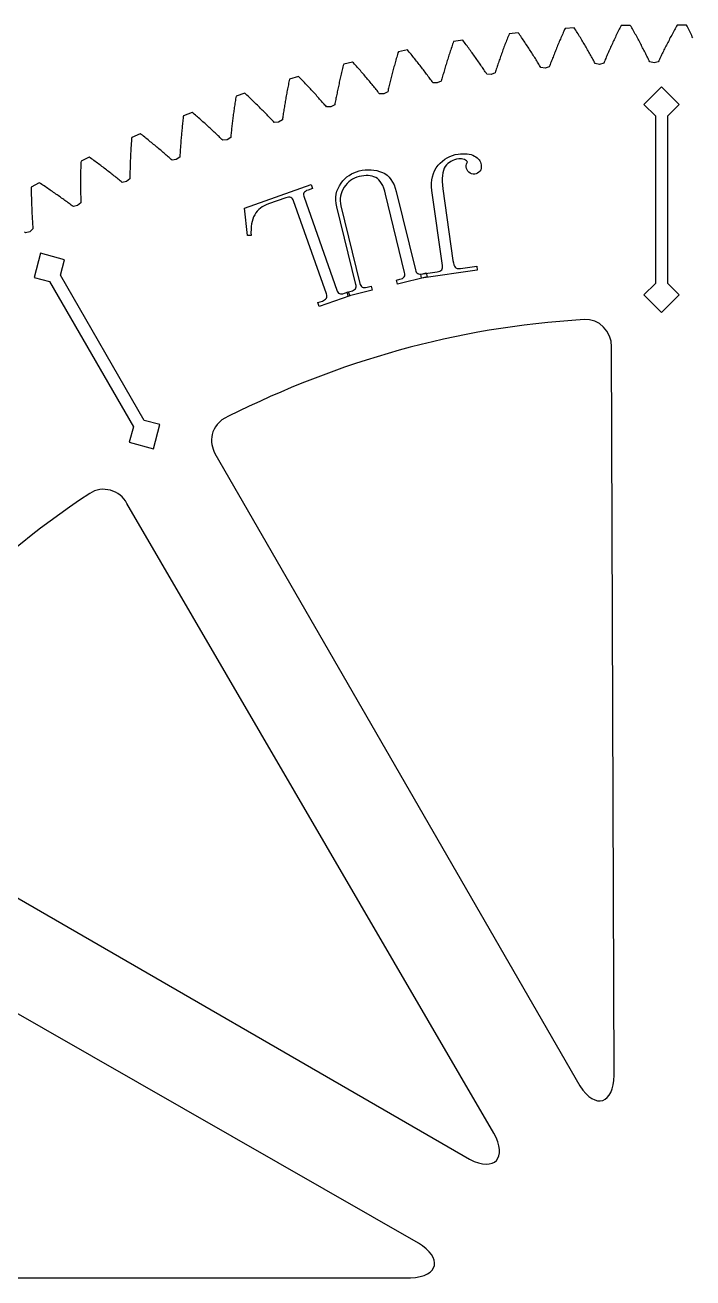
# Model space of a CAD drawing. Extents: x -19 to 488, y 50 to 261.
# Drawn here: x 34.5 to 87.9, y 158.6 to 259 of the extents above; entities that cross this region are included whole.
import ezdxf

# ---------------------------------------------------------------- set-up
doc = ezdxf.new("R2010")
doc.units = 0
doc.layers.get('0').update_dxf_attribs({"linetype": 'CONTINUOUS'})

msp = doc.modelspace()

# ---------------------------------------------------------------- linework, layer by layer
at = {"color": 5}
for p, q in [((82.189331, 258.934409), (82.135427, 258.846217)), ((82.919948, 258.954534), (82.189331, 258.934411)), ((82.978622, 258.869444), (82.919948, 258.954534)), ((86.682648, 258.977109), (86.625018, 258.891316)), ((87.413462, 258.965763), (86.682648, 258.977109)), ((87.468411, 258.878246), (87.413462, 258.965763)), ((73.096244, 257.957383), (73.0536, 257.84811)), ((73.13934, 258.067086), (73.096244, 257.957383)), ((73.182886, 258.177122), (73.13934, 258.067086)), ((73.229002, 258.269637), (73.182886, 258.177122)), ((73.955188, 258.352466), (73.229002, 258.269637)), ((74.020945, 258.272739), (73.955188, 258.352466)), ((74.088171, 258.175315), (74.020945, 258.272739)), ((74.15486, 258.078175), (74.088171, 258.175315)), ((74.221013, 257.981288), (74.15486, 258.078175)), ((74.286658, 257.884686), (74.221013, 257.981288)), ((77.36954, 257.965003), (77.324102, 257.859114)), ((77.415458, 258.071235), (77.36954, 257.965003)), ((77.461827, 258.177855), (77.415458, 258.071235)), ((77.508648, 258.284849), (77.461827, 258.177855)), ((77.555948, 258.392206), (77.508648, 258.284849)), ((77.603728, 258.499927), (77.555948, 258.392206)), ((77.65196, 258.608019), (77.603728, 258.499927)), ((77.701998, 258.698443), (77.65196, 258.608019)), ((78.431091, 258.749951), (77.701998, 258.698443)), ((78.493377, 258.667483), (78.431091, 258.749951)), ((78.556341, 258.567237), (78.493377, 258.667483)), ((78.618769, 258.467303), (78.556341, 258.567237)), ((78.680688, 258.367681), (78.618769, 258.467303)), ((78.742128, 258.268339), (78.680688, 258.367681)), ((78.803003, 258.169307), (78.742128, 258.268339)), ((78.863399, 258.070583), (78.803003, 258.169307)), ((78.923286, 257.972144), (78.863399, 258.070583)), ((78.982666, 257.874018), (78.923286, 257.972144)), ((81.726176, 258.008666), (81.677183, 257.905567)), ((81.77565, 258.112129), (81.726176, 258.008666)), ((81.825632, 258.215955), (81.77565, 258.112129)), ((81.876065, 258.320124), (81.825632, 258.215955)), ((81.926949, 258.424659), (81.876065, 258.320124)), ((81.978342, 258.529533), (81.926949, 258.424659)), ((82.030243, 258.634748), (81.978342, 258.529533)), ((82.082595, 258.740324), (82.030243, 258.634748)), ((82.135427, 258.846217), (82.082595, 258.740324)), ((83.037212, 258.766602), (82.978622, 258.869444)), ((83.095293, 258.664071), (83.037212, 258.766602)), ((83.152894, 258.56185), (83.095293, 258.664071)), ((83.20996, 258.459965), (83.152894, 258.56185)), ((83.266545, 258.358396), (83.20996, 258.459965)), ((83.322651, 258.257163), (83.266545, 258.358396)), ((83.378221, 258.15624), (83.322651, 258.257163)), ((83.433339, 258.055656), (83.378221, 258.15624)), ((83.487949, 257.955411), (83.433339, 258.055656)), ((83.542051, 257.855476), (83.487949, 257.955411)), ((86.126698, 257.971241), (86.073782, 257.870685)), ((86.180095, 258.072166), (86.126698, 257.971241)), ((86.233999, 258.173396), (86.180095, 258.072166)), ((86.288355, 258.274971), (86.233999, 258.173396)), ((86.343219, 258.376879), (86.288355, 258.274971)), ((86.398591, 258.479099), (86.343219, 258.376879)), ((86.454443, 258.58169), (86.398591, 258.479099)), ((86.510803, 258.68456), (86.454443, 258.58169)), ((86.567642, 258.787797), (86.510803, 258.68456)), ((86.625018, 258.891316), (86.567642, 258.787797)), ((87.522513, 258.772977), (87.468411, 258.878246)), ((87.576135, 258.66805), (87.522513, 258.772977)), ((87.629278, 258.563456), (87.576135, 258.66805)), ((87.681912, 258.459203), (87.629278, 258.563456)), ((87.734095, 258.355289), (87.681912, 258.459203)), ((87.78577, 258.251744), (87.734095, 258.355289)), ((87.836965, 258.148533), (87.78577, 258.251744)), ((87.88768, 258.045663), (87.836965, 258.148533)), ((87.937916, 257.943134), (87.88768, 258.045663)), ((65.075376, 256.981998), (64.358983, 256.837018)), ((65.147738, 256.908222), (65.075376, 256.981998)), ((65.223091, 256.816923), (65.147738, 256.908222)), ((68.546991, 256.99927), (68.510387, 256.889483)), ((68.584019, 257.109478), (68.546991, 256.99927)), ((68.621498, 257.220109), (68.584019, 257.109478)), ((68.6594, 257.331132), (68.621498, 257.220109)), ((68.697726, 257.442554), (68.6594, 257.331132)), ((68.736475, 257.554373), (68.697726, 257.442554)), ((68.778583, 257.648773), (68.736475, 257.554373)), ((69.500536, 257.762794), (68.778583, 257.648773)), ((69.56968, 257.68597), (69.500536, 257.762794)), ((69.641026, 257.591511), (69.56968, 257.68597)), ((69.711807, 257.497336), (69.641026, 257.591511)), ((69.78208, 257.403384), (69.711807, 257.497336)), ((69.851818, 257.309683), (69.78208, 257.403384)), ((69.92099, 257.21624), (69.851818, 257.309683)), ((69.989655, 257.123081), (69.92099, 257.21624)), ((70.057783, 257.030171), (69.989655, 257.123081)), ((70.125376, 256.937489), (70.057783, 257.030171)), ((70.192432, 256.845117), (70.125376, 256.937489)), ((72.728565, 256.987865), (72.689929, 256.882117)), ((72.767653, 257.094012), (72.728565, 256.987865)), ((72.807192, 257.200551), (72.767653, 257.094012)), ((72.847155, 257.307485), (72.807192, 257.200551)), ((72.887541, 257.414839), (72.847155, 257.307485)), ((72.928407, 257.522564), (72.887541, 257.414839)), ((72.969696, 257.630686), (72.928407, 257.522564)), ((73.011436, 257.739197), (72.969696, 257.630686)), ((73.0536, 257.84811), (73.011436, 257.739197)), ((74.351738, 257.788361), (74.286658, 257.884686)), ((74.416339, 257.69232), (74.351738, 257.788361)), ((74.480403, 257.596562), (74.416339, 257.69232)), ((74.543931, 257.501058), (74.480403, 257.596562)), ((74.606952, 257.405865), (74.543931, 257.501058)), ((74.669464, 257.310982), (74.606952, 257.405865)), ((74.731468, 257.216353), (74.669464, 257.310982)), ((74.792936, 257.122037), (74.731468, 257.216353)), ((74.853896, 257.027997), (74.792936, 257.122037)), ((74.914376, 256.934271), (74.853896, 257.027997)), ((74.97432, 256.840828), (74.914376, 256.934271)), ((76.935539, 256.923296), (76.894588, 256.821241)), ((76.976913, 257.02574), (76.935539, 256.923296)), ((77.018738, 257.128581), (76.976913, 257.02574)), ((77.061015, 257.231793), (77.018738, 257.128581)), ((77.103743, 257.335397), (77.061015, 257.231793)), ((77.146895, 257.439393), (77.103743, 257.335397)), ((77.190527, 257.543759), (77.146895, 257.439393)), ((77.234582, 257.648494), (77.190527, 257.543759)), ((77.279116, 257.753622), (77.234582, 257.648494)), ((77.324102, 257.859114), (77.279116, 257.753622)), ((79.041538, 257.776197), (78.982666, 257.874018)), ((79.099901, 257.678692), (79.041538, 257.776197)), ((79.157757, 257.581492), (79.099901, 257.678692)), ((79.215132, 257.484636), (79.157757, 257.581492)), ((79.272, 257.388057), (79.215132, 257.484636)), ((79.32836, 257.291819), (79.272, 257.388057)), ((79.38424, 257.195866), (79.32836, 257.291819)), ((79.439612, 257.100275), (79.38424, 257.195866)), ((79.494532, 257.004971), (79.439612, 257.100275)), ((79.548917, 256.910029), (79.494532, 257.004971)), ((79.602849, 256.815374), (79.548917, 256.910029)), ((81.257038, 256.993849), (81.212645, 256.894393)), ((81.301884, 257.093671), (81.257038, 256.993849)), ((81.34718, 257.193888), (81.301884, 257.093671)), ((81.392928, 257.294443), (81.34718, 257.193888)), ((81.439156, 257.395394), (81.392928, 257.294443)), ((81.485836, 257.496715), (81.439156, 257.395394)), ((81.532967, 257.598369), (81.485836, 257.496715)), ((81.580578, 257.700423), (81.532967, 257.598369)), ((81.62864, 257.80281), (81.580578, 257.700423)), ((81.677183, 257.905567), (81.62864, 257.80281)), ((83.595673, 257.755877), (83.542051, 257.855476)), ((83.648815, 257.656622), (83.595673, 257.755877)), ((83.701478, 257.5577), (83.648815, 257.656622)), ((83.753661, 257.459123), (83.701478, 257.5577)), ((83.805364, 257.360879), (83.753661, 257.459123)), ((83.856587, 257.262976), (83.805364, 257.360879)), ((83.907331, 257.165411), (83.856587, 257.262976)), ((83.957595, 257.068189), (83.907331, 257.165411)), ((84.007379, 256.97133), (83.957595, 257.068189)), ((84.056711, 256.87481), (84.007379, 256.97133)), ((85.619093, 256.980982), (85.570946, 256.883895)), ((85.66772, 257.078459), (85.619093, 256.980982)), ((85.716827, 257.17628), (85.66772, 257.078459)), ((85.766385, 257.274437), (85.716827, 257.17628)), ((85.816423, 257.372929), (85.766385, 257.274437)), ((85.866941, 257.471795), (85.816423, 257.372929)), ((85.917938, 257.570996), (85.866941, 257.471795)), ((85.969416, 257.670564), (85.917938, 257.570996)), ((86.021345, 257.770439), (85.969416, 257.670564)), ((86.073782, 257.870685), (86.021345, 257.770439)), ((60.687893, 256.011464), (59.978414, 255.835809)), ((60.763387, 255.940877), (60.687893, 256.011464)), ((60.842579, 255.852909), (60.763387, 255.940877)), ((64.092283, 255.956064), (64.061267, 255.845627)), ((64.123722, 256.06689), (64.092283, 255.956064)), ((64.155557, 256.178173), (64.123722, 256.06689)), ((64.187815, 256.289873), (64.155557, 256.178173)), ((64.220496, 256.402), (64.187815, 256.289873)), ((64.253573, 256.514551), (64.220496, 256.402)), ((64.287073, 256.627527), (64.253573, 256.514551)), ((64.320996, 256.740924), (64.287073, 256.627527)), ((64.358983, 256.837018), (64.320996, 256.740924)), ((65.29788, 256.725879), (65.223091, 256.816923)), ((65.372132, 256.635034), (65.29788, 256.725879)), ((65.445821, 256.544441), (65.372132, 256.635034)), ((65.518944, 256.45407), (65.445821, 256.544441)), ((65.59156, 256.363929), (65.518944, 256.45407)), ((65.663612, 256.274013), (65.59156, 256.363929)), ((65.735127, 256.184351), (65.663612, 256.274013)), ((65.806106, 256.094943), (65.735127, 256.184351)), ((65.876548, 256.00576), (65.806106, 256.094943)), ((65.946426, 255.916835), (65.876548, 256.00576)), ((66.015797, 255.82813), (65.946426, 255.916835)), ((68.199971, 255.919937), (68.167544, 255.814301)), ((68.232793, 256.025996), (68.199971, 255.919937)), ((68.266039, 256.132453), (68.232793, 256.025996)), ((68.29968, 256.239356), (68.266039, 256.132453)), ((68.333772, 256.346657), (68.29968, 256.239356)), ((68.36826, 256.454412), (68.333772, 256.346657)), ((68.403143, 256.562557), (68.36826, 256.454412)), ((68.438477, 256.671102), (68.403143, 256.562557)), ((68.474234, 256.780093), (68.438477, 256.671102)), ((68.510387, 256.889483), (68.474234, 256.780093)), ((70.258951, 256.752975), (70.192432, 256.845117)), ((70.324963, 256.661109), (70.258951, 256.752975)), ((70.390439, 256.569527), (70.324963, 256.661109)), ((70.455406, 256.4782), (70.390439, 256.569527)), ((70.519838, 256.387155), (70.455406, 256.4782)), ((70.583761, 256.296393), (70.519838, 256.387155)), ((70.647148, 256.205887), (70.583761, 256.296393)), ((70.710027, 256.115689), (70.647148, 256.205887)), ((70.772398, 256.025742), (70.710027, 256.115689)), ((70.834261, 255.93608), (70.772398, 256.025742)), ((70.895588, 255.846731), (70.834261, 255.93608)), ((72.361196, 255.94861), (72.326765, 255.846926)), ((72.396051, 256.050693), (72.361196, 255.94861)), ((72.4313, 256.153196), (72.396051, 256.050693)), ((72.466973, 256.256091), (72.4313, 256.153196)), ((72.50307, 256.359416), (72.466973, 256.256091)), ((72.539589, 256.463161), (72.50307, 256.359416)), ((72.576532, 256.56727), (72.539589, 256.463161)), ((72.613898, 256.671836), (72.576532, 256.56727)), ((72.651688, 256.776766), (72.613898, 256.671836)), ((72.689929, 256.882117), (72.651688, 256.776766)), ((75.033756, 256.747694), (74.97432, 256.840828)), ((75.092712, 256.654846), (75.033756, 256.747694)), ((75.151132, 256.562331), (75.092712, 256.654846)), ((75.209073, 256.470101), (75.151132, 256.562331)), ((75.266533, 256.378153), (75.209073, 256.470101)), ((75.323457, 256.286546), (75.266533, 256.378153)), ((75.379902, 256.195244), (75.323457, 256.286546)), ((75.435866, 256.104259), (75.379902, 256.195244)), ((75.491323, 256.013581), (75.435866, 256.104259)), ((75.5463, 255.92321), (75.491323, 256.013581)), ((75.600797, 255.833181), (75.5463, 255.92321)), ((76.545536, 255.920416), (76.508875, 255.822319)), ((76.58262, 256.018915), (76.545536, 255.920416)), ((76.620127, 256.117803), (76.58262, 256.018915)), ((76.65803, 256.217117), (76.620127, 256.117803)), ((76.696384, 256.316797), (76.65803, 256.217117)), ((76.735161, 256.416902), (76.696384, 256.316797)), ((76.774362, 256.517404), (76.735161, 256.416902)), ((76.814014, 256.61827), (76.774362, 256.517404)), ((76.854061, 256.719557), (76.814014, 256.61827)), ((76.894588, 256.821241), (76.854061, 256.719557)), ((79.656274, 256.721081), (79.602849, 256.815374)), ((79.709219, 256.627101), (79.656274, 256.721081)), ((79.761684, 256.533434), (79.709219, 256.627101)), ((79.813669, 256.440129), (79.761684, 256.533434)), ((79.865175, 256.347136), (79.813669, 256.440129)), ((79.916229, 256.254514), (79.865175, 256.347136)), ((79.966775, 256.162199), (79.916229, 256.254514)), ((80.016869, 256.070223), (79.966775, 256.162199)), ((80.066484, 255.978611), (80.016869, 256.070223)), ((80.115647, 255.887343), (80.066484, 255.978611)), ((80.793178, 255.920586), (80.458096, 255.828863)), ((80.833169, 256.016231), (80.793178, 255.920586)), ((80.873583, 256.112274), (80.833169, 256.016231)), ((80.914421, 256.208706), (80.873583, 256.112274)), ((80.955682, 256.305509), (80.914421, 256.208706)), ((80.997422, 256.402709), (80.955682, 256.305509)), ((81.039558, 256.500298), (80.997422, 256.402709)), ((81.082174, 256.598258), (81.039558, 256.500298)), ((81.125212, 256.696587), (81.082174, 256.598258)), ((81.168703, 256.795308), (81.125212, 256.696587)), ((81.212645, 256.894393), (81.168703, 256.795308)), ((84.105564, 256.778629), (84.056711, 256.87481)), ((84.153965, 256.682811), (84.105564, 256.778629)), ((84.201886, 256.587336), (84.153965, 256.682811)), ((84.249356, 256.492227), (84.201886, 256.587336)), ((84.296346, 256.397485), (84.249356, 256.492227)), ((84.342884, 256.303081), (84.296346, 256.397485)), ((84.388971, 256.209048), (84.342884, 256.303081)), ((84.434607, 256.115375), (84.388971, 256.209048)), ((84.47979, 256.022073), (84.434607, 256.115375)), ((84.819417, 255.948921), (84.47979, 256.022073)), ((85.15814, 256.026137), (84.819417, 255.948921)), ((84.819417, 255.948921), (84.819417, 255.948921)), ((85.202195, 256.119976), (85.15814, 256.026137)), ((85.246701, 256.21421), (85.202195, 256.119976)), ((85.291631, 256.308782), (85.246701, 256.21421)), ((85.33704, 256.403725), (85.291631, 256.308782)), ((85.382902, 256.499028), (85.33704, 256.403725)), ((85.429242, 256.594702), (85.382902, 256.499028)), ((85.476007, 256.690745), (85.429242, 256.594702)), ((85.523251, 256.787152), (85.476007, 256.690745)), ((85.570946, 256.883895), (85.523251, 256.787152)), ((59.749871, 254.944181), (59.723624, 254.832534)), ((59.776512, 255.056283), (59.749871, 254.944181)), ((59.803521, 255.168805), (59.776512, 255.056283)), ((59.830953, 255.281776), (59.803521, 255.168805)), ((59.858752, 255.395232), (59.830953, 255.281776)), ((59.886974, 255.509077), (59.858752, 255.395232)), ((59.915592, 255.623406), (59.886974, 255.509077)), ((59.944604, 255.73816), (59.915592, 255.623406)), ((59.978414, 255.835809), (59.944604, 255.73816)), ((60.921206, 255.765138), (60.842579, 255.852909)), ((60.999297, 255.677592), (60.921206, 255.765138)), ((61.076823, 255.590245), (60.999297, 255.677592)), ((61.153785, 255.503094), (61.076823, 255.590245)), ((61.230183, 255.416173), (61.153785, 255.503094)), ((61.306044, 255.329446), (61.230183, 255.416173)), ((61.381369, 255.242945), (61.306044, 255.329446)), ((61.456102, 255.156667), (61.381369, 255.242945)), ((61.530326, 255.070589), (61.456102, 255.156667)), ((61.603986, 254.984737), (61.530326, 255.070589)), ((61.677082, 254.899139), (61.603986, 254.984737)), ((61.749669, 254.813738), (61.677082, 254.899139)), ((63.827446, 254.977963), (63.799957, 254.871484)), ((63.855273, 255.084897), (63.827446, 254.977963)), ((63.883523, 255.192255), (63.855273, 255.084897)), ((63.912169, 255.300064), (63.883523, 255.192255)), ((63.941181, 255.408327), (63.912169, 255.300064)), ((63.970589, 255.51698), (63.941181, 255.408327)), ((64.00042, 255.626118), (63.970589, 255.51698)), ((64.030646, 255.735645), (64.00042, 255.626118)), ((64.061267, 255.845627), (64.030646, 255.735645)), ((66.084631, 255.739684), (66.015797, 255.82813)), ((66.1529, 255.651487), (66.084631, 255.739684)), ((66.220662, 255.563546), (66.1529, 255.651487)), ((66.287915, 255.475891), (66.220662, 255.563546)), ((66.354604, 255.388456), (66.287915, 255.475891)), ((66.420786, 255.30128), (66.354604, 255.388456)), ((66.48643, 255.214384), (66.420786, 255.30128)), ((66.551567, 255.127739), (66.48643, 255.214384)), ((66.616168, 255.041351), (66.551567, 255.127739)), ((66.680261, 254.955245), (66.616168, 255.041351)), ((66.743845, 254.869393), (66.680261, 254.955245)), ((67.922546, 254.98468), (67.893675, 254.882942)), ((67.951785, 255.086876), (67.922546, 254.98468)), ((67.981418, 255.18952), (67.951785, 255.086876)), ((68.011446, 255.292557), (67.981418, 255.18952)), ((68.04187, 255.396047), (68.011446, 255.292557)), ((68.072689, 255.499993), (68.04187, 255.396047)), ((68.103902, 255.604327), (68.072689, 255.499993)), ((68.135511, 255.709117), (68.103902, 255.604327)), ((68.167544, 255.814301), (68.135511, 255.709117)), ((70.956435, 255.757659), (70.895588, 255.846731)), ((71.016746, 255.668843), (70.956435, 255.757659)), ((71.076577, 255.580367), (71.016746, 255.668843)), ((71.135872, 255.492147), (71.076577, 255.580367)), ((71.194687, 255.404235), (71.135872, 255.492147)), ((71.252994, 255.316605), (71.194687, 255.404235)), ((71.310794, 255.229311), (71.252994, 255.316605)), ((71.368113, 255.142276), (71.310794, 255.229311)), ((71.424924, 255.055575), (71.368113, 255.142276)), ((71.771154, 255.02676), (71.424924, 255.055575)), ((72.097121, 255.146933), (71.771154, 255.02676)), ((71.771154, 255.02676), (71.771154, 255.02676)), ((72.128702, 255.245679), (72.097121, 255.146933)), ((72.160706, 255.344827), (72.128702, 255.245679)), ((72.193133, 255.44442), (72.160706, 255.344827)), ((72.225927, 255.544412), (72.193133, 255.44442)), ((72.259145, 255.644826), (72.225927, 255.544412)), ((72.292758, 255.745693), (72.259145, 255.644826)), ((72.326765, 255.846926), (72.292758, 255.745693)), ((75.654786, 255.743435), (75.600797, 255.833181)), ((75.708296, 255.654058), (75.654786, 255.743435)), ((75.761353, 255.564957), (75.708296, 255.654058)), ((76.106003, 255.521298), (75.761353, 255.564957)), ((76.436824, 255.627329), (76.106003, 255.521298)), ((76.106003, 255.521298), (76.106003, 255.521298)), ((76.472638, 255.724611), (76.436824, 255.627329)), ((76.508875, 255.822319), (76.472638, 255.724611)), ((80.458096, 255.828863), (80.115647, 255.887343)), ((80.458096, 255.828863), (80.458096, 255.828863)), ((55.498927, 253.973227), (55.476772, 253.85963)), ((55.521476, 254.087298), (55.498927, 253.973227)), ((55.544364, 254.201799), (55.521476, 254.087298)), ((55.567676, 254.316801), (55.544364, 254.201799)), ((55.591326, 254.43223), (55.567676, 254.316801)), ((55.615372, 254.548111), (55.591326, 254.43223)), ((55.644977, 254.647143), (55.615372, 254.548111)), ((56.346242, 254.853165), (55.644977, 254.647143)), ((56.424672, 254.785886), (56.346242, 254.853165)), ((56.507589, 254.701386), (56.424672, 254.785886)), ((56.589941, 254.617117), (56.507589, 254.701386)), ((56.671701, 254.532984), (56.589941, 254.617117)), ((56.752925, 254.449051), (56.671701, 254.532984)), ((56.833556, 254.365315), (56.752925, 254.449051)), ((56.91365, 254.281749), (56.833556, 254.365315)), ((56.993152, 254.198384), (56.91365, 254.281749)), ((57.072118, 254.115185), (56.993152, 254.198384)), ((57.150519, 254.032209), (57.072118, 254.115185)), ((57.228356, 253.949405), (57.150519, 254.032209)), ((57.305629, 253.866801), (57.228356, 253.949405)), ((59.527338, 253.955613), (59.504478, 253.848059)), ((59.550565, 254.063651), (59.527338, 253.955613)), ((59.574159, 254.172109), (59.550565, 254.063651)), ((59.59812, 254.281047), (59.574159, 254.172109)), ((59.622447, 254.390436), (59.59812, 254.281047)), ((59.64717, 254.500277), (59.622447, 254.390436)), ((59.672288, 254.610595), (59.64717, 254.500277)), ((59.697744, 254.721339), (59.672288, 254.610595)), ((59.723624, 254.832534), (59.697744, 254.721339)), ((61.821692, 254.728564), (61.749669, 254.813738)), ((61.893151, 254.643615), (61.821692, 254.728564)), ((61.964102, 254.558892), (61.893151, 254.643615)), ((62.034516, 254.474423), (61.964102, 254.558892)), ((62.104366, 254.390182), (62.034516, 254.474423)), ((62.173708, 254.306193), (62.104366, 254.390182)), ((62.242514, 254.222426), (62.173708, 254.306193)), ((62.310755, 254.138889), (62.242514, 254.222426)), ((62.378488, 254.055636), (62.310755, 254.138889)), ((62.445714, 253.972606), (62.378488, 254.055636)), ((62.512375, 253.889802), (62.445714, 253.972606)), ((63.569805, 253.933236), (63.546098, 253.831241)), ((63.593907, 254.035683), (63.569805, 253.933236)), ((63.618347, 254.138581), (63.593907, 254.035683)), ((63.643183, 254.241931), (63.618347, 254.138581)), ((63.668357, 254.345757), (63.643183, 254.241931)), ((63.693926, 254.45001), (63.668357, 254.345757)), ((63.719862, 254.554715), (63.693926, 254.45001)), ((63.746194, 254.659871), (63.719862, 254.554715)), ((63.772892, 254.765453), (63.746194, 254.659871)), ((63.799957, 254.871484), (63.772892, 254.765453)), ((66.806894, 254.783823), (66.743845, 254.869393)), ((66.869434, 254.69851), (66.806894, 254.783823)), ((66.931438, 254.613473), (66.869434, 254.69851)), ((66.992963, 254.528725), (66.931438, 254.613473)), ((67.053979, 254.444256), (66.992963, 254.528725)), ((67.11446, 254.360069), (67.053979, 254.444256)), ((67.461593, 254.346181), (67.11446, 254.360066)), ((67.782084, 254.480293), (67.461593, 254.346181)), ((67.461593, 254.346181), (67.461593, 254.346181)), ((67.809404, 254.580287), (67.782084, 254.480293)), ((67.837118, 254.68073), (67.809404, 254.580287)), ((67.865199, 254.781621), (67.837118, 254.68073)), ((67.893675, 254.882942), (67.865199, 254.781621)), ((51.303665, 252.939755), (51.285321, 252.823902)), ((51.32232, 253.056115), (51.303665, 252.939755)), ((51.34137, 253.172927), (51.32232, 253.056115)), ((51.366685, 253.273144), (51.34137, 253.172927)), ((52.05844, 253.509141), (51.366685, 253.273144)), ((52.139692, 253.445274), (52.05844, 253.509141)), ((52.226165, 253.364471), (52.139692, 253.445274)), ((52.312045, 253.283783), (52.226165, 253.364471)), ((52.397389, 253.203265), (52.312045, 253.283783)), ((52.482112, 253.122917), (52.397389, 253.203265)), ((52.566299, 253.042712), (52.482112, 253.122917)), ((52.649893, 252.962674), (52.566299, 253.042712)), ((52.732923, 252.882777), (52.649893, 252.962674)), ((55.31266, 252.967613), (55.293751, 252.858192)), ((55.331908, 253.077451), (55.31266, 252.967613)), ((55.351522, 253.1878), (55.331908, 253.077451)), ((55.371503, 253.298603), (55.351522, 253.1878)), ((55.391823, 253.40988), (55.371503, 253.298603)), ((55.41251, 253.521615), (55.391823, 253.40988)), ((55.433564, 253.633824), (55.41251, 253.521615)), ((55.454985, 253.746487), (55.433564, 253.633824)), ((55.476772, 253.85963), (55.454985, 253.746487)), ((57.382365, 253.784417), (57.305629, 253.866801)), ((57.458537, 253.702209), (57.382365, 253.784417)), ((57.534172, 253.620221), (57.458537, 253.702209)), ((57.609243, 253.538433), (57.534172, 253.620221)), ((57.68375, 253.456845), (57.609243, 253.538433)), ((57.75772, 253.375477), (57.68375, 253.456845)), ((57.831155, 253.29431), (57.75772, 253.375477)), ((57.904024, 253.213372), (57.831155, 253.29431)), ((57.976358, 253.132653), (57.904024, 253.213372)), ((58.048155, 253.052135), (57.976358, 253.132653)), ((58.119416, 252.971871), (58.048155, 253.052135)), ((58.190141, 252.891808), (58.119416, 252.971871)), ((58.260302, 252.811964), (58.190141, 252.891808)), ((59.31491, 252.900751), (59.295578, 252.797828)), ((59.334552, 253.004129), (59.31491, 252.900751)), ((59.354562, 253.108015), (59.334552, 253.004129)), ((59.37491, 253.212325), (59.354562, 253.108015)), ((59.395625, 253.317117), (59.37491, 253.212325)), ((59.416679, 253.422383), (59.395625, 253.317117)), ((59.438072, 253.528106), (59.416679, 253.422383)), ((59.459859, 253.634303), (59.438072, 253.528106)), ((59.481985, 253.74093), (59.459859, 253.634303)), ((59.504478, 253.848059), (59.481985, 253.74093)), ((62.578528, 253.807277), (62.512375, 253.889802)), ((62.644144, 253.72501), (62.578528, 253.807277)), ((62.709253, 253.642968), (62.644144, 253.72501)), ((62.773854, 253.561211), (62.709253, 253.642968)), ((62.83789, 253.479705), (62.773854, 253.561211)), ((63.185305, 253.480834), (62.83789, 253.479705)), ((63.499729, 253.628603), (63.185305, 253.480834)), ((63.185305, 253.480834), (63.185305, 253.480834)), ((63.52273, 253.729695), (63.499729, 253.628603)), ((63.546098, 253.831241), (63.52273, 253.729695)), ((47.832416, 251.981892), (47.151442, 251.716349)), ((47.916349, 251.921581), (47.832416, 251.981892)), ((48.006209, 251.844566), (47.916349, 251.921581)), ((51.151463, 251.914074), (51.136279, 251.802515)), ((51.166985, 252.026145), (51.151463, 251.914074)), ((51.182846, 252.138667), (51.166985, 252.026145)), ((51.199074, 252.251669), (51.182846, 252.138667)), ((51.215612, 252.365153), (51.199074, 252.251669)), ((51.232517, 252.479111), (51.215612, 252.365153)), ((51.249761, 252.593581), (51.232517, 252.479111)), ((51.267371, 252.708502), (51.249761, 252.593581)), ((51.285321, 252.823902), (51.267371, 252.708502)), ((52.815388, 252.803074), (52.732923, 252.882777)), ((52.897289, 252.723547), (52.815388, 252.803074)), ((52.978626, 252.644158), (52.897289, 252.723547)), ((53.05937, 252.564963), (52.978626, 252.644158)), ((53.139577, 252.485944), (53.05937, 252.564963)), ((53.21922, 252.407117), (53.139577, 252.485944)), ((53.298299, 252.328436), (53.21922, 252.407117)), ((53.376813, 252.24995), (53.298299, 252.328436)), ((53.454791, 252.171659), (53.376813, 252.24995)), ((53.532176, 252.093539), (53.454791, 252.171659)), ((53.609026, 252.015621), (53.532176, 252.093539)), ((53.685338, 251.937897), (53.609026, 252.015621)), ((53.761059, 251.860367), (53.685338, 251.937897)), ((55.139037, 251.895024), (55.123515, 251.790405)), ((55.154898, 252.000127), (55.139037, 251.895024)), ((55.171069, 252.105706), (55.154898, 252.000127)), ((55.187579, 252.211791), (55.171069, 252.105706)), ((55.204428, 252.318329), (55.187579, 252.211791)), ((55.221587, 252.425351), (55.204428, 252.318329)), ((55.239113, 252.532847), (55.221587, 252.425351)), ((55.256978, 252.640825), (55.239113, 252.532847)), ((55.275181, 252.749283), (55.256978, 252.640825)), ((55.293751, 252.858192), (55.275181, 252.749283)), ((58.329954, 252.732349), (58.260302, 252.811964)), ((58.399042, 252.65296), (58.329954, 252.732349)), ((58.467622, 252.573828), (58.399042, 252.65296)), ((58.535666, 252.494919), (58.467622, 252.573828)), ((58.603174, 252.416232), (58.535666, 252.494919)), ((58.950222, 252.432234), (58.603174, 252.416232)), ((59.257986, 252.593386), (58.950222, 252.432234)), ((58.950222, 252.432234), (58.950222, 252.432234)), ((59.276612, 252.695378), (59.257986, 252.593386)), ((59.295578, 252.797828), (59.276612, 252.695378)), ((47.051592, 250.917294), (47.039598, 250.802711)), ((47.063897, 251.032387), (47.051592, 250.917294)), ((47.076541, 251.147957), (47.063897, 251.032387)), ((47.089523, 251.264004), (47.076541, 251.147957)), ((47.102844, 251.380561), (47.089523, 251.264004)), ((47.116475, 251.49763), (47.102844, 251.380561)), ((47.130473, 251.615145), (47.116475, 251.49763)), ((47.151442, 251.716349), (47.130473, 251.615145)), ((48.095504, 251.767657), (48.006209, 251.844566)), ((48.184206, 251.690896), (48.095504, 251.767657)), ((48.272316, 251.614241), (48.184206, 251.690896)), ((48.359862, 251.537734), (48.272316, 251.614241)), ((48.446842, 251.461362), (48.359862, 251.537734)), ((48.533231, 251.385133), (48.446842, 251.461362)), ((48.619054, 251.309046), (48.533231, 251.385133)), ((48.704286, 251.2331), (48.619054, 251.309046)), ((48.788952, 251.157295), (48.704286, 251.2331)), ((48.873054, 251.081663), (48.788952, 251.157295)), ((48.956592, 251.006165), (48.873054, 251.081663)), ((49.039537, 250.930815), (48.956592, 251.006165)), ((49.121918, 250.855631), (49.039537, 250.930815)), ((51.02672, 250.927538), (51.014472, 250.82035)), ((51.039279, 251.035209), (51.02672, 250.927538)), ((51.052149, 251.143354), (51.039279, 251.035209)), ((51.065357, 251.251984), (51.052149, 251.143354)), ((51.078875, 251.361116), (51.065357, 251.251984)), ((51.092732, 251.470731), (51.078875, 251.361116)), ((51.106928, 251.580855), (51.092732, 251.470731)), ((51.121434, 251.691457), (51.106928, 251.580855)), ((51.136279, 251.802515), (51.121434, 251.691457)), ((53.836271, 251.78301), (53.761059, 251.860367)), ((53.910919, 251.705882), (53.836271, 251.78301)), ((53.985002, 251.62892), (53.910919, 251.705882)), ((54.058549, 251.552181), (53.985002, 251.62892)), ((54.131532, 251.475645), (54.058549, 251.552181)), ((54.204006, 251.399304), (54.131532, 251.475645)), ((54.275917, 251.323186), (54.204006, 251.399304)), ((54.347291, 251.247271), (54.275917, 251.323186)), ((54.418128, 251.171548), (54.347291, 251.247271)), ((54.764133, 251.202482), (54.418128, 251.171548)), ((55.0647, 251.376726), (54.764133, 251.202482)), ((54.764133, 251.202482), (54.764133, 251.202482)), ((55.078924, 251.479427), (55.0647, 251.376726)), ((55.093458, 251.582579), (55.078924, 251.479427)), ((55.108331, 251.686236), (55.093458, 251.582579)), ((55.123515, 251.790405), (55.108331, 251.686236)), ((42.990527, 249.877643), (42.981581, 249.759621)), ((43.007122, 249.979639), (42.990527, 249.877643)), ((43.676017, 250.274225), (43.007122, 249.979639)), ((43.762462, 250.217608), (43.676017, 250.274225)), ((43.855567, 250.144513), (43.762462, 250.217608)), ((43.948079, 250.071533), (43.855567, 250.144513)), ((44.039999, 249.998635), (43.948079, 250.071533)), ((44.131354, 249.92585), (44.039999, 249.998635)), ((44.222089, 249.853206), (44.131354, 249.92585)), ((46.955326, 249.903834), (46.946182, 249.793711)), ((46.964752, 250.014465), (46.955326, 249.903834)), ((46.974489, 250.125576), (46.964752, 250.014465)), ((46.984536, 250.237195), (46.974489, 250.125576)), ((46.994922, 250.349296), (46.984536, 250.237195)), ((47.00559, 250.461903), (46.994922, 250.349296)), ((47.016625, 250.575015), (47.00559, 250.461903)), ((47.027942, 250.688612), (47.016625, 250.575015)), ((47.039598, 250.802711), (47.027942, 250.688612)), ((49.203762, 250.780588), (49.121918, 250.855631)), ((49.285014, 250.705712), (49.203762, 250.780588)), ((49.365702, 250.631007), (49.285014, 250.705712)), ((49.445824, 250.556473), (49.365702, 250.631007)), ((49.525411, 250.48211), (49.445824, 250.556473)), ((49.604405, 250.407883), (49.525411, 250.48211)), ((49.682863, 250.333856), (49.604405, 250.407883)), ((49.760756, 250.260001), (49.682863, 250.333856)), ((49.838085, 250.186313), (49.760756, 250.260001)), ((49.914878, 250.112794), (49.838085, 250.186313)), ((49.991106, 250.03947), (49.914878, 250.112794)), ((50.06677, 249.966318), (49.991106, 250.03947)), ((50.141897, 249.893366), (50.06677, 249.966318)), ((50.21646, 249.820581), (50.141897, 249.893366)), ((50.927632, 249.980796), (50.634855, 249.79377)), ((50.937425, 250.084004), (50.927632, 249.980796)), ((50.947529, 250.187693), (50.937425, 250.084004)), ((50.957915, 250.291892), (50.947529, 250.187693)), ((50.968611, 250.396594), (50.957915, 250.291892)), ((50.979618, 250.501809), (50.968611, 250.396594)), ((50.990935, 250.607498), (50.979618, 250.501809)), ((51.002534, 250.71367), (50.990935, 250.607498)), ((51.014472, 250.82035), (51.002534, 250.71367)), ((42.92793, 248.947555), (42.921496, 248.833562)), ((42.934676, 249.062049), (42.92793, 248.947555)), ((42.941703, 249.177058), (42.934676, 249.062049)), ((42.949069, 249.29254), (42.941703, 249.177058)), ((42.956717, 249.408565), (42.949069, 249.29254)), ((42.964704, 249.525066), (42.956717, 249.408565)), ((42.972973, 249.642101), (42.964704, 249.525066)), ((42.981581, 249.759621), (42.972973, 249.642101)), ((44.312259, 249.780644), (44.222089, 249.853206)), ((44.401864, 249.7082), (44.312259, 249.780644)), ((44.490877, 249.635864), (44.401864, 249.7082)), ((44.579297, 249.563674), (44.490877, 249.635864)), ((44.667153, 249.491563), (44.579297, 249.563674)), ((44.754416, 249.419628), (44.667153, 249.491563)), ((44.841115, 249.347774), (44.754416, 249.419628)), ((44.927249, 249.276087), (44.841115, 249.347774)), ((45.012791, 249.20449), (44.927249, 249.276087)), ((45.097768, 249.133057), (45.012791, 249.20449)), ((45.18218, 249.061742), (45.097768, 249.133057)), ((45.266, 248.990591), (45.18218, 249.061742)), ((45.349256, 248.919555), (45.266, 248.990591)), ((45.431975, 248.848664), (45.349256, 248.919555)), ((46.88398, 248.930932), (46.877518, 248.82535)), ((46.890726, 249.037016), (46.88398, 248.930932)), ((46.897781, 249.143583), (46.890726, 249.037016)), ((46.905091, 249.250687), (46.897781, 249.143583)), ((46.912711, 249.358301), (46.905091, 249.250687)), ((46.920641, 249.466392), (46.912711, 249.358301)), ((46.928854, 249.574988), (46.920641, 249.466392)), ((46.937377, 249.684095), (46.928854, 249.574988)), ((46.946182, 249.793711), (46.937377, 249.684095)), ((50.290487, 249.747991), (50.21646, 249.820581)), ((50.634855, 249.79377), (50.290487, 249.747991)), ((50.634855, 249.79377), (50.634855, 249.79377)), ((38.928785, 247.963641), (38.924947, 247.845336)), ((38.940977, 248.066257), (38.928785, 247.963641)), ((39.596608, 248.389345), (38.940977, 248.066257)), ((39.685423, 248.336484), (39.596608, 248.389345)), ((39.781576, 248.267484), (39.685423, 248.336484)), ((39.877136, 248.198537), (39.781576, 248.267484)), ((39.972104, 248.129675), (39.877136, 248.198537)), ((40.066479, 248.060894), (39.972104, 248.129675)), ((40.16029, 247.992201), (40.066479, 248.060894)), ((40.253508, 247.923596), (40.16029, 247.992201)), ((40.346105, 247.85507), (40.253508, 247.923596)), ((42.880658, 247.940078), (42.876848, 247.830717)), ((42.88475, 248.049972), (42.880658, 247.940078)), ((42.889125, 248.160378), (42.88475, 248.049972)), ((42.89381, 248.271294), (42.889125, 248.160378)), ((42.898749, 248.382741), (42.89381, 248.271294)), ((42.903998, 248.494673), (42.898749, 248.382741)), ((42.90953, 248.607135), (42.903998, 248.494673)), ((42.915372, 248.720081), (42.90953, 248.607135)), ((42.921496, 248.833562), (42.915372, 248.720081)), ((45.514102, 248.777936), (45.431975, 248.848664)), ((45.595664, 248.707324), (45.514102, 248.777936)), ((45.676662, 248.636882), (45.595664, 248.707324)), ((45.757095, 248.566608), (45.676662, 248.636882)), ((45.836964, 248.496479), (45.757095, 248.566608)), ((45.916269, 248.426488), (45.836964, 248.496479)), ((45.995009, 248.356666), (45.916269, 248.426488)), ((46.073212, 248.287011), (45.995009, 248.356666)), ((46.150852, 248.217499), (46.073212, 248.287011)), ((46.227927, 248.148157), (46.150852, 248.217499)), ((46.570008, 248.208722), (46.227927, 248.148157)), ((46.85446, 248.408141), (46.570008, 248.208722)), ((46.570008, 248.208722), (46.570008, 248.208722)), ((46.859822, 248.511691), (46.85446, 248.408141)), ((46.865438, 248.615746), (46.859822, 248.511691)), ((46.871337, 248.720278), (46.865438, 248.615746)), ((46.877518, 248.82535), (46.871337, 248.720278)), ((38.90505, 246.917556), (38.903639, 246.803936)), ((38.906461, 247.031715), (38.90505, 246.917556)), ((38.908155, 247.146381), (38.906461, 247.031715)), ((38.91013, 247.261585), (38.908155, 247.146381)), ((38.912388, 247.377296), (38.91013, 247.261585)), ((38.91521, 247.493515), (38.912388, 247.377296)), ((38.918145, 247.610273), (38.91521, 247.493515)), ((38.921419, 247.727533), (38.918145, 247.610273)), ((38.924947, 247.845336), (38.921419, 247.727533)), ((40.438166, 247.786631), (40.346105, 247.85507)), ((40.529606, 247.718305), (40.438166, 247.786631)), ((40.620482, 247.650063), (40.529606, 247.718305)), ((40.710764, 247.581907), (40.620482, 247.650063)), ((40.800483, 247.513894), (40.710764, 247.581907)), ((40.889609, 247.445935), (40.800483, 247.513894)), ((40.97817, 247.378117), (40.889609, 247.445935)), ((41.066139, 247.310412), (40.97817, 247.378117)), ((41.153515, 247.242789), (41.066139, 247.310412)), ((41.240326, 247.175284), (41.153515, 247.242789)), ((41.326573, 247.107915), (41.240326, 247.175284)), ((41.412256, 247.040664), (41.326573, 247.107915)), ((41.497346, 246.97352), (41.412256, 247.040664)), ((41.581872, 246.906493), (41.497346, 246.97352)), ((41.665833, 246.839609), (41.581872, 246.906493)), ((42.854355, 246.869609), (42.853226, 246.76541)), ((42.855766, 246.974311), (42.854355, 246.869609)), ((42.85746, 247.079554), (42.855766, 246.974311)), ((42.859435, 247.185303), (42.85746, 247.079554)), ((42.861693, 247.291557), (42.859435, 247.185303)), ((42.864233, 247.398349), (42.861693, 247.291557)), ((42.867055, 247.505679), (42.864233, 247.398349)), ((42.870047, 247.613487), (42.867055, 247.505679)), ((42.87332, 247.721833), (42.870047, 247.613487)), ((42.876848, 247.830717), (42.87332, 247.721833)), ((34.961531, 245.979734), (34.95377, 245.876664)), ((34.95377, 245.876664), (34.954899, 245.7583)), ((35.602627, 246.330734), (34.961531, 245.979734)), ((35.693644, 246.28174), (35.602627, 246.330734)), ((35.792675, 246.216911), (35.693644, 246.28174)), ((35.891114, 246.152141), (35.792675, 246.216911)), ((35.988961, 246.08743), (35.891114, 246.152141)), ((36.086215, 246.022773), (35.988961, 246.08743)), ((36.182876, 245.958169), (36.086215, 246.022773)), ((36.278972, 245.893653), (36.182876, 245.958169)), ((36.374448, 245.829166), (36.278972, 245.893653)), ((38.901946, 246.466169), (38.901776, 246.35461)), ((38.901776, 246.35461), (38.901889, 246.243612)), ((38.901889, 246.243612), (38.902172, 246.133122)), ((38.902228, 246.578212), (38.901946, 246.466169)), ((38.902172, 246.133122), (38.902736, 246.02314)), ((38.902792, 246.690818), (38.902228, 246.578212)), ((38.902736, 246.02314), (38.903583, 245.913694)), ((38.903639, 246.803936), (38.902792, 246.690818)), ((38.903583, 245.913694), (38.904712, 245.804782)), ((41.749201, 246.772835), (41.665833, 246.839609)), ((41.832005, 246.706199), (41.749201, 246.772835)), ((41.914273, 246.63968), (41.832005, 246.706199)), ((41.995948, 246.573332), (41.914273, 246.63968)), ((42.077059, 246.507092), (41.995948, 246.573332)), ((42.157605, 246.440998), (42.077059, 246.507092)), ((42.237587, 246.375043), (42.157605, 246.440998)), ((42.576761, 246.450255), (42.237587, 246.375043)), ((42.85238, 246.661749), (42.576761, 246.450255)), ((42.576761, 246.450255), (42.576761, 246.450255)), ((42.853226, 246.76541), (42.85238, 246.661749)), ((34.954899, 245.7583), (34.95631, 245.640475)), ((34.95631, 245.640475), (34.958003, 245.52318)), ((34.958003, 245.52318), (34.959979, 245.406428)), ((34.959979, 245.406428), (34.962236, 245.290178)), ((34.962236, 245.290178), (34.964776, 245.174467)), ((34.964776, 245.174467), (34.967655, 245.059292)), ((34.967655, 245.059292), (34.970788, 244.944625)), ((34.970788, 244.944625), (34.974174, 244.830522)), ((36.46936, 245.764763), (36.374448, 245.829166)), ((36.56365, 245.700419), (36.46936, 245.764763)), ((36.657376, 245.636157), (36.56365, 245.700419)), ((36.750509, 245.571977), (36.657376, 245.636157)), ((36.843078, 245.507856), (36.750509, 245.571977)), ((36.935026, 245.443819), (36.843078, 245.507856)), ((37.026438, 245.379871), (36.935026, 245.443819)), ((37.117229, 245.316004), (37.026438, 245.379871)), ((37.207455, 245.252191), (37.117229, 245.316004)), ((37.297089, 245.188496), (37.207455, 245.252191)), ((37.386158, 245.124908), (37.297089, 245.188496)), ((37.474635, 245.061383), (37.386158, 245.124908)), ((37.562547, 244.997965), (37.474635, 245.061383)), ((37.649867, 244.934637), (37.562547, 244.997965)), ((37.736622, 244.871416), (37.649867, 244.934637)), ((37.822784, 244.808311), (37.736622, 244.871416)), ((38.904712, 245.804782), (38.906123, 245.696408)), ((38.906123, 245.696408), (38.907816, 245.588546)), ((38.907816, 245.588546), (38.909792, 245.481217)), ((38.909792, 245.481217), (38.912049, 245.374424)), ((38.912049, 245.374424), (38.914307, 245.268164)), ((38.914307, 245.268164), (38.916847, 245.162416)), ((38.916847, 245.162416), (38.919726, 245.057206)), ((38.919726, 245.057206), (38.92283, 244.95253)), ((38.92283, 244.95253), (38.92616, 244.84839)), ((34.974174, 244.830522), (34.977815, 244.716931)), ((34.977815, 244.716931), (34.98171, 244.603901)), ((34.98171, 244.603901), (34.985858, 244.491379)), ((34.985858, 244.491379), (34.990261, 244.379393)), ((34.990261, 244.379393), (34.99489, 244.267941)), ((34.99489, 244.267941), (34.9998, 244.157055)), ((34.9998, 244.157055), (35.004908, 244.046678)), ((35.004908, 244.046678), (35.010299, 243.936837)), ((35.010299, 243.936837), (35.015887, 243.827533)), ((37.908411, 244.745294), (37.822784, 244.808311)), ((37.993444, 244.682387), (37.908411, 244.745294)), ((38.077885, 244.619589), (37.993444, 244.682387)), ((38.16179, 244.556911), (38.077885, 244.619589)), ((38.245102, 244.494342), (38.16179, 244.556911)), ((38.327849, 244.431883), (38.245102, 244.494342)), ((38.663468, 244.521633), (38.327849, 244.431883)), ((38.929745, 244.744786), (38.663468, 244.521633)), ((38.663468, 244.521633), (38.663468, 244.521633)), ((38.92616, 244.84839), (38.929745, 244.744786)), ((35.015887, 243.827533), (35.021729, 243.718764)), ((35.021729, 243.718764), (35.027797, 243.61056)), ((35.027797, 243.61056), (35.03409, 243.502864)), ((35.03409, 243.502864), (35.04061, 243.395705)), ((35.04061, 243.395705), (35.047355, 243.289112)), ((35.047355, 243.289112), (35.054326, 243.183053)), ((35.054326, 243.183053), (35.061494, 243.07753)), ((35.061494, 243.07753), (35.068888, 242.972541)), ((35.068888, 242.972541), (35.076508, 242.868093)), ((35.076508, 242.868093), (35.084326, 242.764179)), ((34.504472, 242.322329), (34.419128, 242.381175)), ((34.835942, 242.426441), (34.504472, 242.322329)), ((35.092341, 242.660829), (34.835942, 242.426441)), ((34.835942, 242.426441), (34.835942, 242.426441)), ((35.084326, 242.764179), (35.092341, 242.660829)), ((79.218578, 235.385053), (79.218578, 235.385053)), ((81.622606, 174.853522), (81.409182, 233.214284)), ((49.647379, 224.673054), (78.894006, 174.004697)), ((39.638978, 221.452066), (39.638978, 221.452066)), ((71.986693, 170.232238), (42.621488, 220.667429)), ((19.38557, 197.389602), (70.048072, 168.132835)), ((65.952393, 161.412133), (15.303785, 190.407686)), ((6.819804, 158.630537), (65.323201, 158.624695))]:
    msp.add_line(p, q, dxfattribs=at)
at = {"color": 7}
for p, q in [((85.428085, 254.01994), (84.01387, 252.60573)), ((86.842298, 252.60573), (85.428085, 254.01994)), ((84.01387, 252.60573), (84.928134, 251.696659)), ((85.928036, 251.70913), (86.842298, 252.60573)), ((84.928134, 251.696659), (84.928134, 238.267368)), ((85.928036, 238.267368), (85.928036, 251.70913)), ((52.019138, 244.31624), (57.374341, 246.201984)), ((57.484188, 245.89003), (57.120245, 245.76187)), ((57.374341, 246.201984), (57.484188, 245.89003)), ((62.545505, 246.76714), (62.545505, 246.76714)), ((55.352507, 245.139389), (53.948717, 244.645068)), ((58.584973, 237.453335), (55.966902, 244.888228)), ((56.798777, 245.181161), (59.416848, 237.746265)), ((64.855132, 239.1603), (63.326642, 245.425771)), ((64.183458, 245.634796), (65.711948, 239.369325)), ((67.887619, 239.722786), (67.041014, 245.726758)), ((67.914317, 245.849901), (68.72244, 240.118836)), ((67.914317, 245.849895), (67.914317, 245.849901)), ((52.265227, 242.123768), (52.019138, 244.31624)), ((60.945903, 238.206628), (59.43048, 244.418548)), ((59.751787, 244.496933), (61.26721, 238.285013)), ((52.561806, 242.11132), (52.265227, 242.123766)), ((35.69913, 240.695109), (35.181486, 238.763258)), ((37.630978, 240.177471), (35.69913, 240.695109)), ((37.287505, 238.943863), (37.630978, 240.177471)), ((44.008387, 227.302956), (37.287505, 238.943863)), ((66.147998, 239.032151), (67.457955, 239.216863)), ((66.194175, 238.704663), (66.147998, 239.032151)), ((70.669864, 239.335769), (66.194175, 238.704663)), ((66.29842, 239.058491), (66.566175, 239.123811)), ((66.566175, 239.123811), (66.64456, 238.802507)), ((69.31373, 239.478542), (70.623687, 239.663256)), ((70.623687, 239.663256), (70.669864, 239.335769)), ((35.181486, 238.763258), (36.427799, 238.433112)), ((36.427799, 238.433112), (43.142442, 226.803005)), ((61.853682, 237.974179), (62.174989, 238.052563)), ((62.174989, 238.052563), (62.253374, 237.731256)), ((64.209927, 238.548995), (64.477683, 238.614318)), ((64.288312, 238.227688), (64.209927, 238.548995)), ((66.64456, 238.802507), (64.288312, 238.227688)), ((84.928134, 238.267368), (84.01387, 237.355819)), ((86.842298, 237.355819), (85.928036, 238.267368)), ((57.899562, 236.744472), (58.263508, 236.872632)), ((60.453047, 237.293005), (58.009412, 236.43252)), ((58.584973, 237.453341), (58.584973, 237.453335)), ((60.031243, 237.495107), (60.343198, 237.604956)), ((60.247152, 237.58226), (60.568456, 237.660641)), ((60.325536, 237.260953), (60.247152, 237.58226)), ((62.253374, 237.731256), (60.325536, 237.260953)), ((60.343198, 237.604956), (60.453047, 237.293005)), ((84.01387, 237.355819), (85.428085, 235.9416)), ((85.428085, 235.9416), (86.842298, 237.355819)), ((58.009412, 236.43252), (57.899562, 236.744472)), ((43.142442, 226.803005), (42.806442, 225.556446)), ((45.255934, 226.970662), (44.008387, 227.302956)), ((44.738298, 225.038806), (45.255934, 226.970662)), ((42.806442, 225.556446), (44.738298, 225.038806))]:
    msp.add_line(p, q, dxfattribs=at)
for points in [[(67.535781, 247.744865), (67.983636, 248.25335), (68.516861, 248.551205), (69.135453, 248.638434)], [(69.189326, 248.256356), (68.716288, 248.189653), (68.354742, 247.990229), (68.104687, 247.658079)], [(69.135453, 248.638434), (69.681268, 248.715396), (70.11512, 248.665245), (70.437008, 248.487959)], [(69.524513, 248.247957), (69.373832, 248.263818), (69.262103, 248.266612), (69.189326, 248.256367)], [(69.890485, 248.021228), (69.802316, 248.12013), (69.680325, 248.195706), (69.524513, 248.247957)], [(69.80441, 247.842087), (69.799273, 247.878477), (69.827975, 247.93819), (69.890485, 248.021228)], [(70.437008, 248.487959), (70.758894, 248.310681), (70.940363, 248.07649), (70.981409, 247.785389)], [(59.762147, 246.315079), (60.130453, 246.821007), (60.618062, 247.148001), (61.224973, 247.296061)], [(62.545505, 246.76714), (62.163232, 246.93866), (61.722192, 246.963453), (61.222382, 246.841522)], [(61.224973, 247.296061), (61.867584, 247.452827), (62.482343, 247.413674), (63.069247, 247.178597)], [(63.069247, 247.178597), (63.62045, 246.934811), (63.991854, 246.420212), (64.183458, 245.634796)], [(67.041014, 245.726758), (66.928131, 246.527287), (67.093056, 247.19999), (67.535781, 247.744865)], [(68.104687, 247.658079), (67.859763, 247.289541), (67.796308, 246.686814), (67.914317, 245.849895)], [(69.780616, 247.616067), (69.770343, 247.688844), (69.778358, 247.764183), (69.804407, 247.842087)], [(70.005931, 247.202504), (69.881375, 247.296275), (69.80627, 247.43413), (69.780616, 247.616067)], [(70.47337, 247.045747), (70.291429, 247.020093), (70.135617, 247.07236), (70.005931, 247.202504)], [(70.886932, 247.271064), (70.756774, 247.141378), (70.61892, 247.066273), (70.47337, 247.045747)], [(70.981409, 247.785389), (71.012194, 247.567062), (70.980845, 247.39562), (70.886932, 247.271064)], [(59.43048, 244.418548), (59.256292, 245.132562), (59.366847, 245.76474), (59.762147, 246.315079)], [(60.014248, 245.979412), (59.708632, 245.526604), (59.621146, 245.032444), (59.751787, 244.496933)], [(61.222382, 246.841522), (60.686874, 246.710881), (60.284162, 246.423512), (60.014248, 245.979412)], [(63.326642, 245.425771), (63.152455, 246.139788), (62.892076, 246.58691), (62.545505, 246.76714)], [(55.753071, 245.163564), (55.624674, 245.196271), (55.491154, 245.188202), (55.352507, 245.139378)], [(55.966902, 244.888228), (55.91808, 245.026873), (55.846802, 245.118651), (55.753071, 245.163564)], [(56.792916, 245.529731), (56.748003, 245.435996), (56.749958, 245.319805), (56.798786, 245.181161)], [(57.120245, 245.76187), (56.946935, 245.700845), (56.837826, 245.623465), (56.792916, 245.529731)], [(53.948717, 244.645068), (53.463455, 244.474191), (53.096341, 244.189079), (52.847367, 243.789735)], [(52.847367, 243.789735), (52.610602, 243.355725), (52.515414, 242.796256), (52.561806, 242.11132)], [(68.72244, 240.118836), (68.76349, 239.827735), (68.825531, 239.650926), (68.908569, 239.588414)], [(64.826413, 238.812864), (64.880394, 238.901685), (64.889967, 239.017498), (64.855132, 239.1603)], [(65.711948, 239.369325), (65.746785, 239.22652), (65.808614, 239.128129), (65.897435, 239.074146)], [(65.897435, 239.074146), (65.986254, 239.020165), (66.119917, 239.014944), (66.29842, 239.058482)], [(67.457955, 239.216863), (67.603508, 239.23738), (67.725733, 239.291728), (67.824632, 239.379902)], [(67.824632, 239.379902), (67.887147, 239.462941), (67.908142, 239.577235), (67.887619, 239.722786)], [(68.908569, 239.588414), (68.960348, 239.484381), (69.095403, 239.447757), (69.31373, 239.478542)], [(60.568456, 237.660641), (60.711261, 237.695482), (60.827502, 237.761666), (60.917187, 237.859196)], [(60.917187, 237.859196), (60.97117, 237.948014), (60.980743, 238.063824), (60.945903, 238.206628)], [(61.26721, 238.285013), (61.302048, 238.142208), (61.363877, 238.043817), (61.452698, 237.989834)], [(61.452698, 237.989834), (61.541516, 237.93585), (61.675179, 237.930635), (61.853682, 237.97417)], [(64.477683, 238.614318), (64.620487, 238.649153), (64.736729, 238.715337), (64.826413, 238.812864)], [(58.263508, 236.872632), (58.402152, 236.921451), (58.511262, 236.998833), (58.590838, 237.104774)], [(58.590838, 237.104774), (58.63575, 237.198505), (58.633795, 237.314696), (58.584967, 237.453341)], [(59.416848, 237.746265), (59.46567, 237.60762), (59.536948, 237.515842), (59.630683, 237.470932)], [(59.630683, 237.470932), (59.724417, 237.426019), (59.857936, 237.434076), (60.031243, 237.495118)]]:
    msp.add_open_spline(points, degree=3, dxfattribs=at)
at = {"color": 5}
for points in [[(79.218578, 235.385053), (68.808885, 234.756589), (59.618999, 232.036568), (50.747202, 227.648221)], [(81.409182, 233.214284), (81.463436, 234.392768), (80.414038, 235.503995), (79.218578, 235.385053)], [(50.747202, 227.648221), (49.151359, 226.917291), (49.241366, 225.49425), (49.647379, 224.673054)], [(42.621488, 220.667429), (42.079232, 221.715154), (40.614809, 222.152804), (39.638978, 221.452066)], [(39.638978, 221.452066), (30.938151, 215.702954), (24.33949, 208.752399), (18.850466, 200.516088)], [(78.894006, 174.004697), (80.152934, 172.065031), (81.579652, 172.569952), (81.622606, 174.853522)], [(70.048072, 168.132835), (72.108167, 167.0825), (73.09128, 168.233131), (71.986693, 170.232238)], [(65.323201, 158.624683), (67.632461, 158.745116), (67.908548, 160.233147), (65.952393, 161.412133)]]:
    msp.add_open_spline(points, degree=3, dxfattribs=at)

doc.saveas('drawing.dxf')
